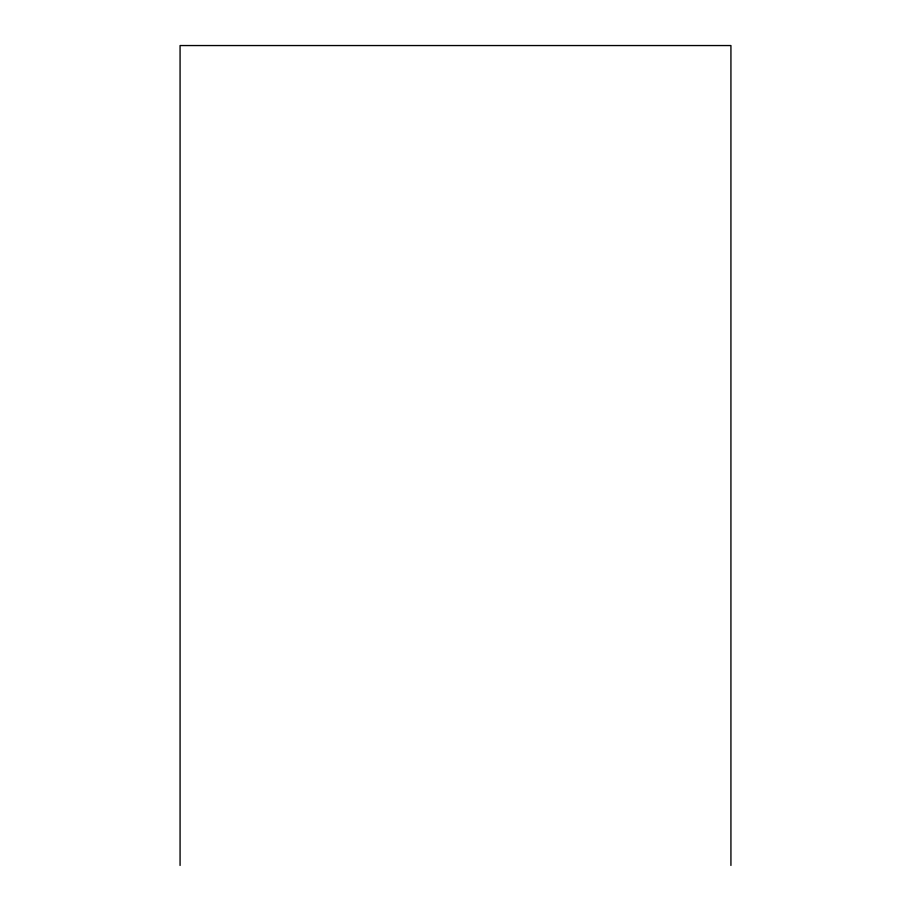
<?xml version="1.0" encoding="UTF-8"?>
<svg xmlns="http://www.w3.org/2000/svg" width="911" height="911" viewBox="0 0 911 911"><rect width="100%" height="100%" fill="white"/><g stroke="black" fill="none" stroke-linecap="round" stroke-linejoin="round"><path stroke-width="1.37" d="M730.929 865.45L730.929 45.55L180.071 45.55L180.071 865.45"/></g></svg>
